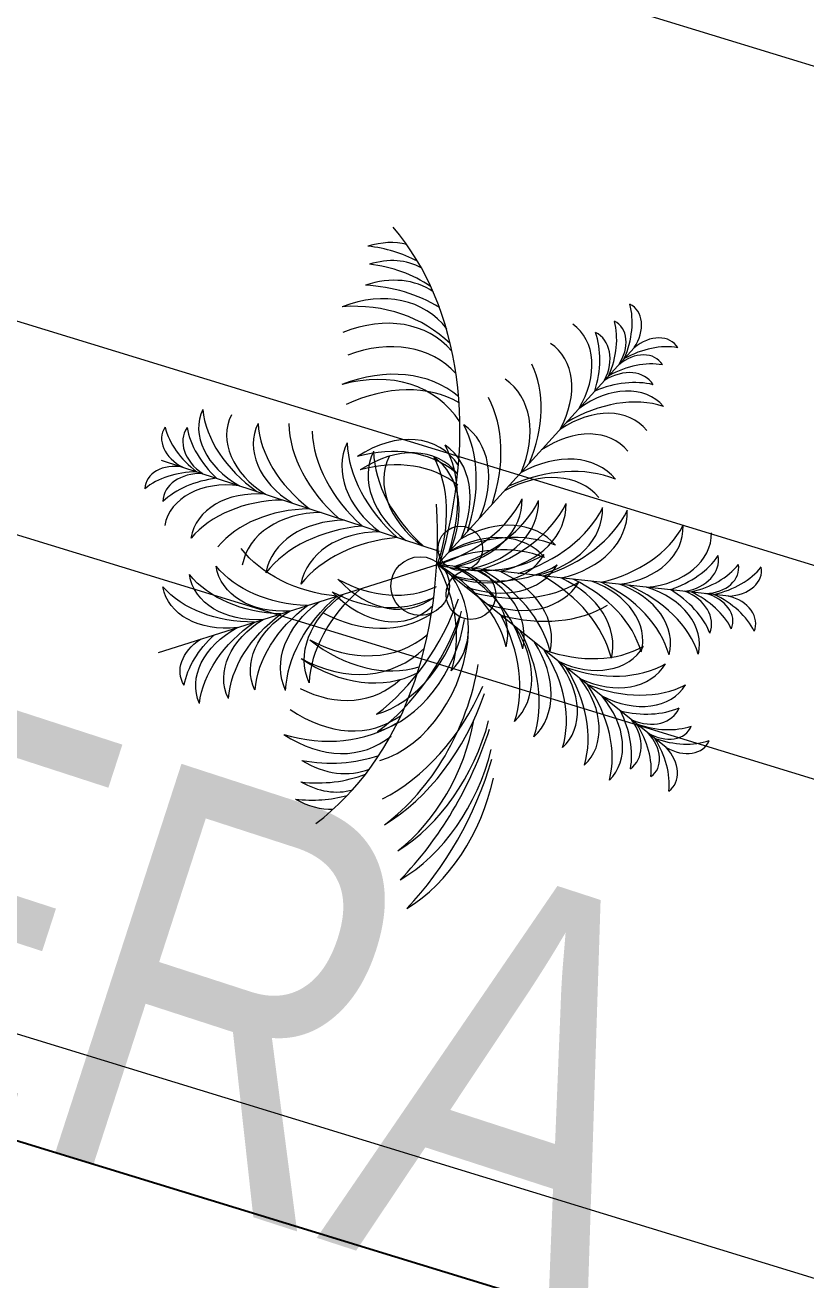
# Model space of a CAD drawing. Header units: millimetres. Extents: x 474016 to 477875, y 2288607 to 2292200.
# Drawn here: x 474362.7 to 474374.16, y 2289863.32 to 2289881.73 of the extents above; entities that cross this region are included whole.
import ezdxf
from ezdxf.enums import TextEntityAlignment as Align

# ---------------------------------------------------------------- set-up
doc = ezdxf.new("R2010")
doc.units = ezdxf.units.MM
doc.header["$LTSCALE"] = 50
for name, color, linetype, lineweight in [('BANQUETA', 251, 'Continuous', 5), ('JARDIN-HP', 64, 'Continuous', 5), ('JARDINES', 98, 'Continuous', 13), ('vialidad', 5, 'Continuous', 13)]:
    doc.layers.add(name, color=color, linetype=linetype, lineweight=lineweight)
doc.layers.add('CVL_LOTIF', color=1, linetype='Continuous')
doc.styles.get("Standard").update_dxf_attribs({"font": 'arial.ttf'})

# ---------------------------------------------------------------- blocks, each defined once
blk = doc.blocks.new('A$C41BB26E9')
at = {"color": 0}
for p in [(1.999, 1.925), (3.251, -3.539)]:
    blk.add_line(p, (2.054, -0.938), dxfattribs=at)
at = {"color": 56}
for p, q in [((3.546, 1.506), (2.054, -0.938)), ((-0.293, 0.701), (2.054, -0.938)), ((1.382, -3.752), (1.923, -0.941))]:
    blk.add_line(p, q, dxfattribs=at)
for centre, radius in [((2.303, -0.578), 0.243), ((1.869, -0.738), 0.217), ((2.284, -1.082), 0.287)]:
    blk.add_circle(centre, radius)
at = {"color": 56, "true_color": 0x7a7a00}
for centre, major_axis, ratio, start_param, end_param in [((1.739, 1.845), (-0.007, 0.369), 0.723404, -1.366779, 0.20531), ((2.262, 1.855), (-0.007, 0.369), 0.723404, -0.20531, 1.366779), ((2.602, 1.398), (-0.018, 0.909), 0.723404, 0.433471, 1.121531), ((1.417, 1.375), (-0.018, 0.909), 0.723404, -1.121531, -0.433471), ((1.743, 1.62), (-0.007, 0.369), 0.723404, -1.366779, 0.20531), ((1.421, 1.15), (-0.018, 0.909), 0.723404, -1.121531, -0.433471), ((2.266, 1.63), (-0.007, 0.369), 0.723404, -0.20531, 1.366779), ((2.606, 1.173), (-0.018, 0.909), 0.723404, 0.433471, 1.121531), ((2.76, 1.355), (0.473, 0.776), 0.723404, -1.121531, -0.433471), ((3.283, 1.579), (0.192, 0.315), 0.723404, -1.366779, 0.20531), ((1.473, 0.902), (-0.015, 0.782), 0.723404, -1.305586, 0.091225), ((1.695, 1.314), (-0.009, 0.47), 0.723404, -1.190837, 0.194817), ((1.346, 0.731), (-0.022, 1.114), 0.723404, -0.994705, -0.373636), ((2.326, 1.326), (-0.009, 0.47), 0.723404, -0.194817, 1.190837), ((2.697, 0.758), (-0.022, 1.114), 0.723404, 0.373636, 0.994705), ((2.564, 0.923), (-0.015, 0.782), 0.723404, -0.091225, 1.305586), ((3.166, 1.386), (0.192, 0.315), 0.723404, -1.366779, 0.20531), ((2.642, 1.163), (0.473, 0.776), 0.723404, -1.121531, -0.433471), ((2.925, 0.425), (-0.026, 1.348), 0.723404, 0.312027, 1.166602), ((2.552, 0.926), (0.407, 0.667), 0.723404, -1.305586, 0.091225), ((1.99, 0.678), (0.702, 1.151), 0.723404, -1.166602, -0.312027), ((3.73, 1.306), (0.192, 0.315), 0.723404, -0.20531, 1.366779), ((2.961, 1.155), (0.245, 0.401), 0.723404, -1.190837, 0.194817), ((2.354, 0.85), (0.58, 0.951), 0.723404, -0.994705, -0.373636), ((3.771, 0.738), (0.473, 0.776), 0.723404, 0.433471, 1.121531), ((1.457, 0.572), (-0.016, 0.83), 0.723404, -1.24346, 0.110756), ((1.116, 0.031), (-0.027, 1.414), 0.723404, -1.115718, -0.281779), ((2.593, 0.594), (-0.016, 0.83), 0.723404, -0.110756, 1.24346), ((2.954, 0.066), (-0.027, 1.414), 0.723404, 0.281779, 1.115718), ((2.361, 0.656), (0.432, 0.708), 0.723404, -1.24346, 0.110756), ((1.784, 0.383), (0.737, 1.208), 0.723404, -1.115718, -0.281779), ((3.654, 0.546), (0.473, 0.776), 0.723404, 0.433471, 1.121531), ((3.613, 1.114), (0.192, 0.315), 0.723404, -0.20531, 1.366779), ((3.5, 0.826), (0.245, 0.401), 0.723404, -0.194817, 1.190837), ((-0.082, 0.873), (-0.303, 0.211), 0.723404, -0.20531, 1.366779), ((0.487, 0.878), (-0.745, 0.52), 0.723404, 0.433471, 1.121531), ((2.599, 0.32), (-0.016, 0.83), 0.723404, -0.110756, 1.24346), ((2.96, -0.208), (-0.027, 1.414), 0.723404, 0.281779, 1.115718), ((2.219, 0.422), (0.432, 0.708), 0.723404, -1.24346, 0.110756), ((1.641, 0.149), (0.737, 1.208), 0.723404, -1.115718, -0.281779), ((3.484, 0.358), (0.407, 0.667), 0.723404, -0.091225, 1.305586), ((3.508, 0.147), (0.58, 0.951), 0.723404, 0.373636, 0.994705), ((0.102, 0.744), (-0.303, 0.211), 0.723404, -0.20531, 1.366779), ((0.672, 0.75), (-0.745, 0.52), 0.723404, 0.433471, 1.121531), ((0.849, 0.569), (-0.641, 0.447), 0.723404, -0.091225, 1.305586), ((1.464, 0.568), (-1.105, 0.772), 0.723404, 0.312027, 1.166602), ((3.521, -0.256), (0.702, 1.151), 0.723404, 0.312027, 1.166602), ((0.383, 0.614), (-0.385, 0.269), 0.723404, -0.194817, 1.190837), ((1.061, 0.579), (-0.913, 0.638), 0.723404, 0.373636, 0.994705), ((1.133, 0.399), (-0.68, 0.475), 0.723404, -0.110756, 1.24346), ((1.38, -0.167), (-0.02, 1.008), 0.723404, -1.13012, 0.094138), ((2.699, -0.141), (-0.02, 1.008), 0.723404, -0.094138, 1.13012), ((3.095, -0.763), (-0.033, 1.69), 0.723404, 0.261161, 1.023266), ((3.332, 0.064), (0.432, 0.708), 0.723404, -0.110756, 1.24346), ((-0.382, 0.443), (-0.303, 0.211), 0.723404, -1.366779, 0.20531), ((1.357, 0.242), (-0.68, 0.475), 0.723404, -0.110756, 1.24346), ((1.008, -0.803), (-0.033, 1.69), 0.723404, -1.023266, -0.261161), ((1.118, -0.469), (0.88, 1.443), 0.723404, -1.023266, -0.261161), ((3.353, -0.575), (0.737, 1.208), 0.723404, 0.281779, 1.115718), ((-0.191, -0.093), (-0.745, 0.52), 0.723404, -1.121531, -0.433471), ((-0.197, 0.314), (-0.303, 0.211), 0.723404, -1.366779, 0.20531), ((1.789, 0.052), (-0.827, 0.577), 0.723404, -0.094138, 1.13012), ((2.525, 0.007), (-1.386, 0.967), 0.723404, 0.261161, 1.023266), ((1.385, -0.41), (-0.02, 1.008), 0.723404, -1.13012, 0.094138), ((3.189, -0.169), (0.432, 0.708), 0.723404, -0.110756, 1.24346), ((-0.006, -0.222), (-0.745, 0.52), 0.723404, -1.121531, -0.433471), ((0.022, 0.096), (-0.385, 0.269), 0.723404, -1.190837, 0.194817), ((1.988, -0.087), (-0.827, 0.577), 0.723404, -0.094138, 1.13012), ((1.013, -1.046), (-0.033, 1.69), 0.723404, -1.023266, -0.261161), ((3.21, -0.808), (0.737, 1.208), 0.723404, 0.281779, 1.115718), ((0.224, -0.326), (-0.641, 0.447), 0.723404, -1.305586, 0.091225), ((0.288, -0.529), (-0.913, 0.638), 0.723404, -0.994705, -0.373636), ((1.586, -0.44), (0.525, 0.861), 0.723404, -1.13012, 0.094138), ((0.93, -0.777), (0.88, 1.443), 0.723404, -1.023266, -0.261161), ((3.026, -0.612), (0.525, 0.861), 0.723404, -0.094138, 1.13012), ((1.391, -0.77), (-0.02, 1.008), 0.723404, -1.13012, 0.094138), ((2.71, -0.744), (-0.02, 1.008), 0.723404, -0.094138, 1.13012), ((3.107, -1.365), (-0.033, 1.69), 0.723404, 0.261161, 1.023266), ((3.026, -1.349), (0.88, 1.443), 0.723404, 0.261161, 1.023266), ((0.482, -0.534), (-0.68, 0.475), 0.723404, -1.24346, 0.110756), ((1.02, -1.406), (-0.033, 1.69), 0.723404, -1.023266, -0.261161), ((2.505, -0.448), (-0.827, 0.577), 0.723404, -0.094138, 1.13012), ((3.24, -0.493), (-1.386, 0.967), 0.723404, 0.261161, 1.023266), ((1.445, -0.67), (0.525, 0.861), 0.723404, -1.13012, 0.094138), ((0.79, -1.007), (0.88, 1.443), 0.723404, -1.023266, -0.261161), ((2.9, -0.819), (0.525, 0.861), 0.723404, -0.094138, 1.13012), ((1.397, -1.04), (-0.02, 1.008), 0.723404, -1.13012, 0.094138), ((2.638, -0.541), (-0.827, 0.577), 0.723404, -0.094138, 1.13012), ((3.373, -0.586), (-1.386, 0.967), 0.723404, 0.261161, 1.023266), ((1.361, -0.809), (0.525, 0.861), 0.723404, -1.13012, 0.094138), ((0.705, -1.146), (0.88, 1.443), 0.723404, -1.023266, -0.261161), ((2.716, -1.014), (-0.02, 1.008), 0.723404, -0.094138, 1.13012), ((2.9, -1.556), (0.88, 1.443), 0.723404, 0.261161, 1.023266), ((0.944, -1.284), (-1.16, 0.81), 0.723404, -1.115718, -0.281779), ((1.025, -1.676), (-0.033, 1.69), 0.723404, -1.023266, -0.261161), ((3.112, -1.635), (-0.033, 1.69), 0.723404, 0.261161, 1.023266), ((1.034, -1.03), (-0.827, 0.577), 0.723404, -1.13012, 0.094138), ((1.4, -1.202), (-0.02, 1.008), 0.723404, -1.13012, 0.094138), ((1.028, -1.838), (-0.033, 1.69), 0.723404, -1.023266, -0.261161), ((2.719, -1.176), (-0.02, 1.008), 0.723404, -0.094138, 1.13012), ((3.115, -1.797), (-0.033, 1.69), 0.723404, 0.261161, 1.023266), ((3.29, -2.282), (-2.814, 0.683), 0.714286, 4.170125, 4.780311), ((3.78, -1.381), (-1.599, 0.388), 0.714286, 3.86745, 4.883323), ((3.704, -2.103), (-2.624, 0.637), 0.714286, 4.179349, 4.820469), ((4.122, -1.283), (-1.534, 0.372), 0.714286, 3.888492, 4.926001), ((2.716, -1.653), (-1.879, 0.456), 0.714286, 3.806569, 4.639337), ((3.47, -1.48), (-1.656, 0.402), 0.714286, 3.88992, 4.86288), ((1.528, -1.375), (-0.827, 0.577), 0.723404, -1.13012, 0.094138), ((2.487, -1.496), (0.525, 0.861), 0.723404, -0.094138, 1.13012), ((3.161, -1.824), (-1.864, 0.452), 0.714286, 3.982805, 4.982914), ((3.658, -1.569), (-1.56, 0.378), 0.714286, 4.003422, 4.972752), ((1.824, -2.05), (-1.386, 0.967), 0.723404, -1.023266, -0.261161), ((2.487, -2.233), (0.88, 1.443), 0.723404, 0.261161, 1.023266), ((2.675, -1.447), (-1.112, 0.27), 0.714286, 3.627505, 4.993486), ((2.952, -1.39), (-1.112, 0.27), 0.714286, 3.627505, 5.149011), ((1.883, -1.622), (-0.827, 0.577), 0.723404, -1.13012, 0.094138), ((2.098, -2.039), (-1.864, 0.452), 0.714286, 3.982805, 4.744909), ((2.508, -1.48), (-1.112, 0.27), 0.714286, 3.627505, 4.912474), ((2.265, -2.005), (-1.864, 0.452), 0.714286, 3.982805, 4.744909), ((2.046, -2.205), (-1.386, 0.967), 0.723404, -1.023266, -0.261161), ((1.96, -1.46), (-0.899, 0.484), 0.72, -0.200085, 1.084884), ((2.745, -1.688), (-1.507, 0.812), 0.72, -0.03252, 0.729584), ((1.939, -1.971), (-1.507, 0.812), 0.72, -0.270525, 0.729584), ((2.016, -1.667), (-1.52, 0.819), 0.72, 0.073052, 0.90582), ((1.834, -1.504), (-0.899, 0.484), 0.72, -0.281097, 1.084884), ((2.619, -1.732), (-1.507, 0.812), 0.72, -0.03252, 0.729584), ((2.178, -2.298), (-1.386, 0.967), 0.723404, -1.023266, -0.261161), ((0.804, -1.812), (1.484, 0.855), 0.72, -0.729584, 0.03252), ((1.582, -1.562), (0.885, 0.51), 0.72, -1.084884, 0.200085), ((0.931, -1.853), (1.484, 0.855), 0.72, -0.729584, 0.03252), ((1.71, -1.602), (0.885, 0.51), 0.72, -1.084884, 0.281097), ((1.144, -1.921), (1.484, 0.855), 0.72, -0.729584, 0.12698), ((1.426, -2.011), (1.484, 0.855), 0.72, -0.729584, 0.213498), ((1.617, -2.072), (1.484, 0.855), 0.72, -0.729584, 0.270525), ((1.917, -2.392), (-2.123, 1.143), 0.72, -0.10808, 0.53304), ((1.154, -1.911), (-1.293, 0.697), 0.72, -0.170934, 0.844939), ((1.033, -0.039), (0.319, 1.659), 0.723404, 3.402754, 4.164858), ((1.531, -1.771), (1.496, 0.862), 0.72, -0.90582, -0.073052), ((1.643, -1.929), (1.52, 0.876), 0.72, -0.831119, 0.049618), ((0.867, -1.982), (-1.241, 0.668), 0.72, -0.213612, 0.823897), ((1.322, -0.57), (0.19, 0.99), 0.723404, 3.047455, 4.271712), ((2.401, -1.99), (1.273, 0.733), 0.72, -0.844939, 0.170934), ((1.652, -2.492), (2.089, 1.203), 0.72, -0.53304, 0.10808), ((2.69, -2.053), (1.221, 0.704), 0.72, -0.823897, 0.213612), ((0.429, -1.859), (-1.012, 0.545), 0.72, 0.006837, 0.780102), ((1.981, -2.43), (-2.379, 1.282), 0.72, 0.051792, 0.431948), ((1.292, -0.729), (0.19, 0.99), 0.723404, 3.047455, 4.271712), ((1.589, -2.532), (2.342, 1.349), 0.72, -0.431948, -0.051792), ((3.123, -1.917), (0.996, 0.574), 0.72, -0.780102, -0.006837), ((0.097, -1.885), (-0.877, 0.472), 0.72, 0.078285, 0.75224), ((1.482, -2.459), (-2.105, 1.134), 0.72, 0.016555, 0.382187), ((0.982, -0.304), (0.319, 1.659), 0.723404, 3.402754, 4.164858), ((3.032, -0.698), (0.319, 1.659), 0.723404, 2.118327, 2.880431), ((2.089, -2.546), (2.072, 1.193), 0.72, -0.382187, -0.016555), ((1.309, -2.496), (-2.105, 1.134), 0.72, 0.093724, 0.382187), ((1.241, -0.994), (0.19, 0.99), 0.723404, 3.047455, 4.271712), ((2.536, -1.243), (0.19, 0.99), 0.723404, 2.011473, 3.235731), ((3.456, -1.934), (0.863, 0.497), 0.72, -0.75224, -0.078285), ((2.262, -2.578), (2.072, 1.193), 0.72, -0.382187, -0.093724), ((-0.076, -1.922), (-0.877, 0.472), 0.72, 0.267806, 0.75224), ((3.63, -1.966), (0.863, 0.497), 0.72, -0.75224, -0.267806), ((0.914, -0.658), (0.319, 1.659), 0.723404, 3.402754, 4.164858), ((2.964, -1.052), (0.319, 1.659), 0.723404, 2.118327, 2.880431), ((0.868, -0.896), (0.319, 1.659), 0.723404, 3.402754, 4.164858), ((2.468, -1.597), (0.19, 0.99), 0.723404, 2.011473, 3.235731), ((2.422, -1.835), (0.19, 0.99), 0.723404, 2.011473, 3.235731), ((0.885, -1.467), (0.267, 1.389), 0.723404, 3.423371, 4.25731), ((2.691, -1.814), (0.267, 1.389), 0.723404, 2.025875, 2.859814), ((1.129, -2.058), (0.157, 0.815), 0.723404, 3.030837, 4.385053), ((2.639, -2.083), (0.267, 1.389), 0.723404, 2.025875, 2.859814), ((1.077, -2.327), (0.157, 0.815), 0.723404, 3.030837, 4.385053), ((2.193, -2.542), (0.157, 0.815), 0.723404, 1.898132, 3.252348), ((0.788, -2.093), (0.255, 1.324), 0.723404, 3.45362, 4.308195), ((1.037, -2.655), (0.148, 0.768), 0.723404, 3.050367, 4.447179), ((2.109, -2.861), (0.148, 0.768), 0.723404, 1.836006, 3.232818), ((0.941, -2.466), (0.21, 1.094), 0.723404, 3.515228, 4.136297), ((2.268, -2.721), (0.21, 1.094), 0.723404, 2.146888, 2.767957), ((0.944, -2.891), (0.172, 0.893), 0.723404, 3.575063, 4.263123), ((2.108, -3.115), (0.172, 0.893), 0.723404, 2.020062, 2.708122), ((1.806, -3.218), (0.089, 0.462), 0.723404, 1.950755, 3.33641), ((1.181, -3.408), (0.07, 0.363), 0.723404, 2.936283, 4.508372), ((1.695, -3.507), (0.07, 0.363), 0.723404, 1.774814, 3.346903)]:
    blk.add_ellipse(centre, major_axis=major_axis, ratio=ratio, start_param=start_param, end_param=end_param, dxfattribs=at)
at = {"color": 56}
for centre, major_axis, ratio, start_param, end_param in [((3.011, -1.71), (-1.909, 0.463), 0.714286, 3.88127, 4.762007), ((2.383, -4.345), (-3.881, 2.091), 0.72, -1.122445, -0.180287), ((1.75, -1.53), (-0.827, 0.577), 0.723404, -1.13012, 0.094138), ((1.909, -1.829), (-1.544, 0.832), 0.72, -0.049618, 0.831119), ((1.425, -1.854), (-1.339, 0.721), 0.72, -0.150491, 0.822469), ((2.147, -2.08), (1.242, 0.715), 0.72, -0.708967, 0.260363), ((1.186, -3.099), (0.089, 0.462), 0.723404, 2.946776, 4.33243)]:
    blk.add_ellipse(centre, major_axis=major_axis, ratio=ratio, start_param=start_param, end_param=end_param, dxfattribs=at)
at = {"color": 0}
for centre, major_axis, ratio, start_param, end_param in [((1.529, -1.844), (-1.386, 0.967), 0.723404, -1.023266, -0.261161), ((1.242, -4.458), (3.82, 2.201), 0.72, 0.180287, 1.122445)]:
    blk.add_ellipse(centre, major_axis=major_axis, ratio=ratio, start_param=start_param, end_param=end_param, dxfattribs=at)
at = {"color": 56, "true_color": 0x7a7a00, "extrusion": (0, 0, -1)}
for centre, major_axis, start_param, end_param in [((2.966, -0.422), (-0.706, 1.535), 3.402754, 4.164858), ((2.88, -1.154), (-0.421, 0.916), 3.047455, 4.271712), ((1.171, -1.515), (-0.706, 1.535), 2.118327, 2.880431), ((3.068, -0.643), (-0.706, 1.535), 3.402754, 4.164858), ((2.981, -1.375), (-0.421, 0.916), 3.047455, 4.271712), ((1.517, -1.97), (-0.591, 1.285), 2.025875, 2.859814), ((3.187, -1.201), (-0.591, 1.285), 3.423371, 4.25731), ((2.059, -2.309), (-0.347, 0.754), 1.898132, 3.252348), ((3.092, -1.834), (-0.347, 0.754), 3.030837, 4.385053), ((1.632, -2.219), (-0.591, 1.285), 2.025875, 2.859814), ((3.302, -1.45), (-0.591, 1.285), 3.423371, 4.25731), ((2.174, -2.557), (-0.347, 0.754), 1.898132, 3.252348), ((3.206, -2.082), (-0.347, 0.754), 3.030837, 4.385053), ((1.802, -2.536), (-0.563, 1.225), 1.974991, 2.829566), ((3.432, -1.787), (-0.563, 1.225), 3.45362, 4.308195), ((2.332, -2.848), (-0.327, 0.71), 1.836006, 3.232818), ((3.324, -2.392), (-0.327, 0.71), 3.050367, 4.447179), ((3.372, -2.185), (-0.465, 1.012), 3.515228, 4.136297), ((3.285, -2.858), (-0.196, 0.427), 2.946776, 4.33243)]:
    blk.add_ellipse(centre, major_axis=major_axis, ratio=0.723404, start_param=start_param, end_param=end_param, dxfattribs=at)

msp = doc.modelspace()

# ---------------------------------------------------------------- linework, layer by layer
at = {"layer": 'BANQUETA'}
for points in [[(474279.834, 2289910.071), (474399.347, 2289873.442, 0.414214), (474401.845, 2289874.768), (474439.647, 2289998.105, 0.414214), (474438.321, 2290000.603), (474318.808, 2290037.233)], [(474259.322, 2289843.144), (474378.834, 2289806.515, 0.414214), (474381.333, 2289807.841), (474395.692, 2289854.69, 0.414214), (474394.365, 2289857.188), (474274.853, 2289893.818)]]:
    msp.add_lwpolyline(points, format="xyb", dxfattribs=at)
at = {"layer": 'CVL_LOTIF'}
msp.add_lwpolyline([(474370.023, 2289863.08), (474358.072, 2289866.743), (474350.746, 2289842.84), (474362.697, 2289839.177)], close=True, dxfattribs=at)
at = {"layer": 'JARDINES'}
msp.add_lwpolyline([(474398.328, 2289866.433, -0.388075), (474397.449, 2289863.564), (474289.41, 2289896.677, -0.386646), (474290.289, 2289899.546)], format="xyb", close=True, dxfattribs=at)

# ---------------------------------------------------------------- block references
at = {"layer": 'JARDIN-HP', "color": 8, "xscale": 1.499999999826646, "yscale": 1.499999999826646, "zscale": 1.499999999826646, "rotation": 262.7350537980303}
msp.add_blockref('A$C41BB26E9', (474370.537, 2289876.693), dxfattribs=at)

# ---------------------------------------------------------------- texts
at = {"layer": 'vialidad', "color": 5, "width": 0.75}
msp.add_text('PALMERA AZUCARERA', height=6, rotation=342.0113, dxfattribs=at).set_placement((474338.328, 2289876.398), align=Align.MIDDLE)

doc.saveas('drawing.dxf')
